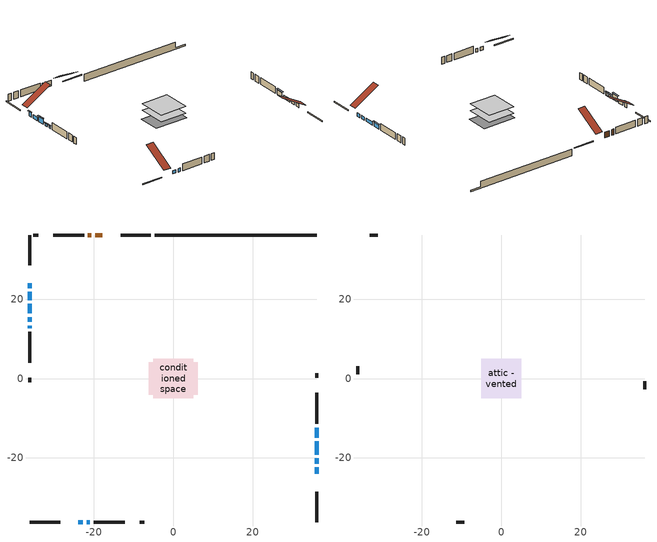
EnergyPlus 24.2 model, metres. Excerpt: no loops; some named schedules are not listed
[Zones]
conditioned space
 floor adiabatic (AdiabaticFloorConstruction): -4.99,-4.99 -4.99,4.99 4.99,4.99 4.99,-4.99 z0.99
 floor foundation (Slab1 construction): -6.17,-4.04 -6.17,4.04 6.17,4.04 6.17,-4.04 z-1.45
 wall outside (RimJoist1 construction): -5.62,36.15 -13.28,36.15 / -36.15,-36.15 -28.49,-36.15 / -36.15,36.15 -36.15,28.49 / 36.15,-36.15 36.15,-28.49 z0.99:1.29
 wall outside (AdiabaticWallConstruction 1): -17.82,36.15 -19.71,36.15 / -20.64,36.15 -21.5,36.15 z0.99:3.02
 wall outside (AdiabaticWallConstruction): -23.95,-36.15 -22.78,-36.15 / 36.15,-23.95 36.15,-22.39 / -36.15,21.85 -36.15,19.72 / 36.15,-21.47 36.15,-20.1 / 36.15,-19.18 36.15,-15.87 / -21.85,-36.15 -20.98,-36.15 z0.99:2.21; -36.15,23.95 -36.15,22.78 / 36.15,-14.94 36.15,-12.35 z0.99:2.72; -36.15,18.79 -36.15,16.4 z0.99:3.02; -36.15,15.48 -36.15,14.26 z0.99:1.96; -36.15,13.33 -36.15,12.72 z0.99:2.01
 wall outside (Wall1 construction): -22.43,36.15 -30.24,36.15 / -20.06,-36.15 -12.24,-36.15 / -36.15,11.79 -36.15,3.97 / 36.15,-11.42 36.15,-3.6 z0.99:3.43
 wall outside (Wall3 construction): -34.05,36.15 -35.22,36.15 / -8.43,-36.15 -7.26,-36.15 / -36.15,0.17 -36.15,-1.01 / 36.15,0.2 36.15,1.38 z0.99:3.43
 wall foundation (FoundationWall1 construction): -4.69,36.15,-1.45 -4.69,36.15,0.99 32.06,36.15,0.99 32.06,36.15,-0.94 36.15,36.15,-0.94 36.15,36.15,-1.45
 window (WindowConstruction 7): -23.95,-36.15 -22.78,-36.15 z0.99:2.21
 window (WindowConstruction 6): -36.15,23.95 -36.15,22.78 z0.99:2.72
 window (WindowConstruction 8): 36.15,-23.95 36.15,-22.39 z0.99:2.21
 window (WindowConstruction 9): -36.15,21.85 -36.15,19.72 z0.99:2.21
 window (WindowConstruction 10): 36.15,-21.47 36.15,-20.11 z0.99:2.21
 window (WindowConstruction): 36.15,-19.18 36.15,-15.87 z0.99:2.21
 window (WindowConstruction 1): 36.15,-14.94 36.15,-12.35 z0.99:2.72
 window (WindowConstruction 2): -36.15,18.79 -36.15,16.4 z0.99:3.02
 window (WindowConstruction 3): -36.15,15.48 -36.15,14.26 z0.99:1.96
 window (WindowConstruction 4): -36.15,13.33 -36.15,12.72 z0.99:2
 window (WindowConstruction 5): -21.85,-36.15 -20.98,-36.15 z0.99:2.21
 door (Door): -17.82,36.15 -19.71,36.15 z0.99:3.02
 door (Door 1): -20.64,36.15 -21.5,36.15 z0.99:3.02
 ceiling adiabatic (AdiabaticFloorConstruction): 4.99,-4.99 4.99,4.99 -4.99,4.99 -4.99,-4.99 z0.99
attic - vented
 floor to conditioned space (Floor1 construction Reversed): -4.99,-4.99 -4.99,4.99 4.99,4.99 4.99,-4.99 z3.43
 wall outside (Wall2 construction): -31.17,36.15 -33.12,36.15 / -11.31,-36.15 -9.36,-36.15 / -36.15,3.05 -36.15,1.1 / 36.15,-2.67 36.15,-0.72 z0.99:3.43
 roof outside (Roof1 construction): -16.9,36.15,3.43 -16.9,26.87,8.84 -14.21,26.87,8.84 -14.21,36.15,3.43; -24.88,-36.15,3.43 -24.88,-26.87,8.84 -27.56,-26.87,8.84 -27.56,-36.15,3.43; -36.15,24.88,3.43 -26.87,24.88,8.84 -26.87,27.56,8.84 -36.15,27.56,3.43; 36.15,-24.88,3.43 26.87,-24.88,8.84 26.87,-27.56,8.84 36.15,-27.56,3.43
shading: -36.15,22.58 -36.15,24.15 -36.56,24.15 -36.56,22.58 z2.92; 36.15,-12.15 36.15,-15.14 36.56,-15.14 36.56,-12.15 z2.92; -36.15,16.2 -36.15,18.99 -36.56,18.99 -36.56,16.2 z3.22; -36.15,14.06 -36.15,15.68 -36.56,15.68 -36.56,14.06 z2.16; -36.15,12.52 -36.15,13.53 -36.56,13.53 -36.56,12.52 z2.21
[Building]
Building 1: Terrain=Suburbs
[Site:Location]
Quebec Intl AP_QC: Latitude {deg}=46.8; Longitude {deg}=-71.38; Time Zone {hr}=-5; Elevation {m}=74; Keep Site Location Information=Yes
[Site:GroundTemperature:Shallow]
0.0108218, -2.24938, -2.43038, -1.3578, 2.94801, 7.23376, 10.9493, 13.303, 13.5029, 11.5886, 7.96783, 3.81355
[Site:WaterMainsTemperature]
Calculation Method=Schedule; Temperature Schedule=mains temperature schedule
[Material] Roughness=Rough; Thermal Absorptance=0.9
Name | Thickness {m} | Conductivity {W/m-K} | Density {kg/m3} | Specific Heat {J/kg-K} | Solar Absorptance | Visible Absorptance
asphalt or fiberglass shingles | 0.00635 | 0.162714 | 1121.4 | 1465.45 | 0.4 | 0.4
ceiling loosefill ins | 0.254 | 0.0480833 | 16.02 | 1046.75 | 0.7 | 0.7
ceiling stud and cavity | 0.1397 | 0.225388 | 65.682 | 1177.47 | 0.7 | 0.7
concrete 4.0 in. | 0.1016 | 1.803125 | 2242.8 | 837.4 | 0.7 | 0.7
concrete 8.0 in. | 0.2032 | 1.803125 | 2242.8 | 837.4 | 0.7 | 0.7
door material | 0.04445 | 0.327969 | 512.64 | 1214.23 | 0.7 | 0.7
door material 1 | 0.04445 | 0.188738 | 512.64 | 1214.23 | 0.7 | 0.7
exterior vertical ins | 0.0198382 | 0.029427 | 32.04 | 1214.23 | 0.7 | 0.7
floor covering | 0.0127 | 0.0433444 | 54.468 | 1339.84 | 0.6 | 0.6
floor rigid ins; wall rigid ins 1 | 0.512978 | 0.029427 | 32.04 | 1214.23 | 0.7 | 0.7
floor stud and cavity | 0.1397 | 1.75129 | 37.0049 | 1207.88 | 0.7 | 0.7
furniture material conditioned space 1 | 0.1524 | 0.115458 | 640.8 | 1214.23 | 0.6 | 0.6
gypsum board | 0.0127 | 0.160291 | 801 | 837.4 | 0.6 | 0.6
gypsum board 1 | 0.0127 | 0.160291 | 801 | 837.4 | 0.7 | 0.7
osb sheathing 0.5 in. | 0.0127 | 0.115458 | 512.64 | 1214.23 | 0.7 | 0.7
osb sheathing 0.75 in. | 0.01905 | 0.115458 | 512.64 | 1214.23 | 0.7 | 0.7
osb sheathing 2.0 in. | 0.0508 | 0.115458 | 512.64 | 1214.23 | 0.7 | 0.7
rim joist stud and cavity | 0.0508 | 0.353641 | 125.044 | 1163.47 | 0.6 | 0.6
wall rigid ins | 0.051816 | 0.029427 | 32.04 | 1214.23 | 0.7 | 0.7
wall stud and cavity | 0.1397 | 0.550994 | 139.0536 | 1170.24 | 0.7 | 0.7
wall stud and cavity 1 | 0.0889 | 6.1454 | 50.32683 | 1063.81 | 0.6 | 0.6
wall stud and cavity 2 | 0.1397 | 0.104413 | 139.0536 | 1170.24 | 0.7 | 0.7
wall stud and cavity 3 | 0.0889 | 0.380278 | 52.3479 | 1209.89 | 0.7 | 0.7
wall stud and cavity 4 | 0.0889 | 0.391764 | 83.0341 | 1211.67 | 0.7 | 0.7
wood siding | 0.0254 | 0.102417 | 544.68 | 1172.36 | 0.4 | 0.4
wood siding 1 | 0.00254 | 0.102417 | 544.68 | 1172.36 | 0.4 | 0.4
wood siding 2; wood siding 3; wood siding 4 | 0.0254 | 0.102417 | 544.68 | 1172.36 | 0.7 | 0.7
[WindowMaterial:SimpleGlazingSystem]
Name | U-Factor {W/m2-K} | Solar Heat Gain Coefficient
WindowMaterial | 2.9219 | 0.62
WindowMaterial 1 | 2.88953 | 0.66
WindowMaterial 2 | 4.0433 | 0.69
WindowMaterial 3 | 2.94859 | 0.58
WindowMaterial 4 | 2.992306 | 0.51
WindowMaterial 5 | 2.97754 | 0.55
WindowMaterial 6 | 4.17333 | 0.66
WindowMaterial 7 | 2.95256 | 0.59
WindowMaterial 8 | 2.97187 | 0.55
WindowMaterial 9 | 2.97357 | 0.55
[Construction]
AdiabaticFloorConstruction: floor stud and cavity, floor rigid ins, osb sheathing 0.75 in., floor covering
AdiabaticWallConstruction: wood siding 3, wall rigid ins 1, wall stud and cavity 3, gypsum board
AdiabaticWallConstruction 1: wood siding 4, wall rigid ins 1, wall stud and cavity 3, gypsum board
Door: door material
Door 1: door material 1
Floor1 construction Reversed: gypsum board, ceiling stud and cavity, ceiling loosefill ins
FoundationWall1 construction: concrete 8.0 in., gypsum board 1
furniture construction conditioned space 1: furniture material conditioned space 1
PartitionWallConstruction: gypsum board, wall stud and cavity 4, gypsum board
RimJoist1 construction: wood siding 2, osb sheathing 2.0 in., rim joist stud and cavity
Roof1 construction: asphalt or fiberglass shingles
Slab1 construction: concrete 4.0 in.
Wall1 construction: wood siding, wall rigid ins, osb sheathing 0.5 in., wall stud and cavity, gypsum board
Wall2 construction: wood siding 1, wall stud and cavity 1
Wall3 construction: wood siding, osb sheathing 0.5 in., wall stud and cavity 2, gypsum board
WindowConstruction; WindowConstruction 6: WindowMaterial
WindowConstruction 1: WindowMaterial 1
WindowConstruction 10: WindowMaterial 9
WindowConstruction 2: WindowMaterial 2
WindowConstruction 3: WindowMaterial 3
WindowConstruction 4: WindowMaterial 4
WindowConstruction 5: WindowMaterial 5
WindowConstruction 7: WindowMaterial 6
WindowConstruction 8: WindowMaterial 7
WindowConstruction 9: WindowMaterial 8
[Zone] Multiplier=1; Part of Total Floor Area=Yes
Name | Volume {m3}
attic - vented | 83.5883
conditioned space | 508.9
[Space]
Name | Zone | Volume {m3}
attic - vented 1 | attic - vented | 83.5883
conditioned space 1 | conditioned space | 508.9
[ZoneInfiltration:EffectiveLeakageArea]
infil attic - vented 1: Zone or Space=attic - vented 1; Schedule=Always On Discrete; Effective Air Leakage Area {cm2}=3680.86; Stack Coefficient=0.000545978; Wind Coefficient=1.57873e-05
[ZoneMixing]
whole house fan mix: Zone or Space=attic - vented; Schedule=Always On Continuous; Design Flow Rate Calculation Method=Flow/Zone; Design Flow Rate {m3/s}=0; Source Zone or Space=conditioned space
[SurfaceProperty:ExposedFoundationPerimeter]
Slab1: Exposed Perimeter Calculation Method=TotalExposedPerimeter; Total Exposed Perimeter {m}=40.843
[InternalMass] Zone or ZoneList=conditioned space; Space or SpaceList=conditioned space 1
Name | Construction | Surface Area {m2}
furniture mass conditioned space 1 | furniture construction conditioned space 1 | 79.7599
partition wall mass | PartitionWallConstruction | 199.4
[Lights]
interior lighting: Zone or ZoneList or Space or SpaceList=conditioned space 1; Schedule=interior lighting schedule; Design Level Calculation Method=LightingLevel; Lighting Level {W}=343.2; Return Air Fraction=0; Fraction Radiant=0.6; Fraction Visible=0.2; Fraction Replaceable=1
[People]
occupants: Zone or ZoneList or Space or SpaceList=conditioned space 1; Number of People Schedule=occupants schedule; Number of People Calculation Method=People; Number of People=3; Fraction Radiant=0.314171; Sensible Heat Fraction=0.56303; Activity Level Schedule=occupants activity schedule; Carbon Dioxide Generation Rate {m3/s-W}=0; Enable ASHRAE 55 Comfort Warnings=No; Mean Radiant Temperature Calculation Type=EnclosureAveraged
[ElectricEquipment] Zone or ZoneList or Space or SpaceList=conditioned space 1; Design Level Calculation Method=EquipmentLevel
Name | Schedule | Design Level {W} | Fraction Latent | Fraction Radiant | Fraction Lost
clothes dryer | clothes dryer schedule | 140.772 | 0.015 | 0.081 | 0.85
clothes washer | clothes washer schedule | 32.1985 | 0.03 | 0.162 | 0.7
cooking range | cooking range schedule | 215.147 | 0.08 | 0.432 | 0.2
dishwasher | dishwasher schedule | 66.8632 | 0.3 | 0.18 | 0.4
fridge | fridge schedule | 72.9452 | 0 | 0.6 | 0
mech vent house fan | mech vent house fan schedule | 0 | 0 | 0 | 1
mech vent house fan cfis | mech vent house fan cfis schedule | 0 | 0 | 0 | 0
misc plug loads | misc plug loads schedule | 494.7 | 0.045 | 0.513 | 0.1
whole house fan | Always On Discrete | 0 | 0 | 0 | 1
[OtherEquipment] Zone or ZoneList or Space or SpaceList=conditioned space 1; Design Level Calculation Method=EquipmentLevel
Name | Fuel Type | Schedule | Design Level {W} | Fraction Latent | Fraction Radiant | Fraction Lost
clothes dryer 1 | Electricity | clothes dryer schedule | 0 | 0.015 | 0.081 | 0.85
cooking range 1 | Electricity | cooking range schedule | 0 | 0.08 | 0.432 | 0.2
general water use latent | None | general water use schedule | 62.594 | 1 | 0 | 0
general water use sensible | None | general water use schedule | -61.6891 | 0 | 0.6 | 0
mech vent house fan latent load | None | Always On Discrete | 0 | 1 | 0 | 0
mech vent house fan sensible load | None | Always On Discrete | 0 | 0 | 0 | 0
water heater energy adjustment1 | Electricity | Always On Discrete | 0.01 | 0 | 0 | 1
[ZoneInfiltration:DesignFlowRate] Zone or ZoneList or Space or SpaceList=conditioned space 1; Schedule=Always On Discrete; Design Flow Rate Calculation Method=Flow/Zone; Design Flow Rate {m3/s}=0
infil flow; natural vent flow; whole house fan flow
[AvailabilityManager:Scheduled]
furnace airloop Availability Manager: Schedule=Always On Discrete
[Foundation:Kiva]
Foundation Kiva 1: Initial Indoor Air Temperature {C}=18; Wall Height Above Grade {m}=0.98999; Wall Depth Below Slab {m}=0.2032; Custom Block Material Name 1=exterior vertical ins; Custom Block Depth 1 {m}=2.43998; Custom Block X Position 1 {m}=0.2159; Custom Block Z Position 1 {m}=0
[Foundation:Kiva:Settings]
Soil Conductivity {W/m-K}=0.849921; Soil Density {kg/m3}=1842.3; Soil Specific Heat {J/kg-K}=418.7; Ground Solar Absorptivity=0.9; Ground Thermal Absorptivity=0.9; Ground Surface Roughness {m}=0.03; Far-Field Width {m}=40; Deep-Ground Boundary Condition=ZeroFlux; Deep-Ground Depth {m}=40; Minimum Cell Dimension {m}=0.2; Maximum Cell Growth Coefficient=3; Simulation Timestep=Timestep
[Exterior:Lights]
exterior lighting: Schedule=exterior lighting schedule; Design Level {W}=75.6
[EnergyManagementSystem:GlobalVariable]
furnace_airloop_Fan_RTF
infil_program_Qfan
infil_program_Qinf
natural_vent_program_Qnv
natural_vent_program_Qwhf
[EnergyManagementSystem:Sensor]
Name | Output:Variable or Output:Meter Index Key | Output:Variable or Output:Meter
airflow_gain | infil flow | Infiltration Sensible Heat Gain Energy
airflow_gain_1 | natural vent flow | Infiltration Sensible Heat Gain Energy
airflow_gain_2 | whole house fan flow | Infiltration Sensible Heat Gain Energy
airflow_loss | infil flow | Infiltration Sensible Heat Loss Energy
airflow_loss_1 | natural vent flow | Infiltration Sensible Heat Loss Energy
airflow_loss_2 | whole house fan flow | Infiltration Sensible Heat Loss Energy
clg_load_cond |  | Cooling:EnergyTransfer:Zone:CONDITIONED SPACE
clg_sp_s; clg_sp_s_1 | cooling setpoint | Schedule Value
clothes_dryer_exhaust_0_sch_s | clothes dryer exhaust 0 schedule | Schedule Value
cool_season | cooling season schedule | Schedule Value
htg_load_cond |  | Heating:EnergyTransfer:Zone:CONDITIONED SPACE
htg_sp_s; htg_sp_s_1 | heating setpoint | Schedule Value
ig_ee_conv | clothes dryer | Electric Equipment Convective Heating Energy
ig_ee_conv_2 | cooking range | Electric Equipment Convective Heating Energy
ig_ee_conv_4 | fridge | Electric Equipment Convective Heating Energy
ig_ee_conv_5 | misc plug loads | Electric Equipment Convective Heating Energy
ig_ee_conv_6 | whole house fan | Electric Equipment Convective Heating Energy
ig_ee_rad | clothes dryer | Electric Equipment Radiant Heating Energy
ig_ee_rad_2 | cooking range | Electric Equipment Radiant Heating Energy
ig_ee_rad_4 | fridge | Electric Equipment Radiant Heating Energy
ig_ee_rad_5 | misc plug loads | Electric Equipment Radiant Heating Energy
ig_ee_rad_6 | whole house fan | Electric Equipment Radiant Heating Energy
ig_lgt_conv | interior lighting | Lights Convective Heating Energy
ig_lgt_rad | interior lighting | Lights Radiant Heating Energy
ig_lgt_vis | interior lighting | Lights Visible Radiation Heating Energy
ig_oe_conv | clothes dryer 1 | Other Equipment Convective Heating Energy
ig_oe_conv_1 | cooking range 1 | Other Equipment Convective Heating Energy
ig_oe_conv_2 | general water use latent | Other Equipment Convective Heating Energy
ig_oe_conv_3 | general water use sensible | Other Equipment Convective Heating Energy
ig_oe_conv_4 | water heater energy adjustment1 | Other Equipment Convective Heating Energy
ig_oe_rad | clothes dryer 1 | Other Equipment Radiant Heating Energy
ig_oe_rad_1 | cooking range 1 | Other Equipment Radiant Heating Energy
ig_oe_rad_2 | general water use latent | Other Equipment Radiant Heating Energy
ig_oe_rad_3 | general water use sensible | Other Equipment Radiant Heating Energy
ig_oe_rad_4 | water heater energy adjustment1 | Other Equipment Radiant Heating Energy
ig_ppl_conv | occupants | People Convective Heating Energy
ig_ppl_rad | occupants | People Radiant Heating Energy
im_conv | furniture mass conditioned space 1 | Surface Inside Face Convection Heat Gain Energy
im_conv_1 | partition wall mass | Surface Inside Face Convection Heat Gain Energy
im_ig | furniture mass conditioned space 1 | Surface Inside Face Internal Gains Radiation Heat Gain Energy
im_ig_1 | partition wall mass | Surface Inside Face Internal Gains Radiation Heat Gain Energy
im_lgt | furniture mass conditioned space 1 | Surface Inside Face Lights Radiation Heat Gain Energy
im_lgt_1 | partition wall mass | Surface Inside Face Lights Radiation Heat Gain Energy
im_sol | furniture mass conditioned space 1 | Surface Inside Face Solar Radiation Heat Gain Energy
im_sol_1 | partition wall mass | Surface Inside Face Solar Radiation Heat Gain Energy
im_surf | furniture mass conditioned space 1 | Surface Inside Face Net Surface Thermal Radiation Heat Gain Energy
im_surf_1 | partition wall mass | Surface Inside Face Net Surface Thermal Radiation Heat Gain Energy
mv_conv | mech vent house fan | Electric Equipment Convective Heating Energy
mv_conv_1 | mech vent house fan cfis | Electric Equipment Convective Heating Energy
mv_conv_2 | mech vent house fan latent load | Other Equipment Convective Heating Energy
mv_conv_3 | mech vent house fan sensible load | Other Equipment Convective Heating Energy
mv_rad | mech vent house fan | Electric Equipment Radiant Heating Energy
mv_rad_1 | mech vent house fan cfis | Electric Equipment Radiant Heating Energy
mv_rad_2 | mech vent house fan latent load | Other Equipment Radiant Heating Energy
mv_rad_3 | mech vent house fan sensible load | Other Equipment Radiant Heating Energy
natural_vent_s | natural vent schedule | Schedule Value
out_pb_s |  | Site Outdoor Air Barometric Pressure
out_wt_s |  | Site Outdoor Air Humidity Ratio
site_vw_s |  | Site Wind Speed
ss_back_out | Window1 | Surface Window Shortwave from Zone Back Out Window Heat Transfer Rate
ss_back_out_1 | Window10 | Surface Window Shortwave from Zone Back Out Window Heat Transfer Rate
ss_back_out_10 | Window9 | Surface Window Shortwave from Zone Back Out Window Heat Transfer Rate
ss_back_out_2 | Window11 | Surface Window Shortwave from Zone Back Out Window Heat Transfer Rate
ss_back_out_3 | Window12 | Surface Window Shortwave from Zone Back Out Window Heat Transfer Rate
ss_back_out_4 | Window15 | Surface Window Shortwave from Zone Back Out Window Heat Transfer Rate
ss_back_out_5 | Window3 | Surface Window Shortwave from Zone Back Out Window Heat Transfer Rate
ss_back_out_6 | Window5 | Surface Window Shortwave from Zone Back Out Window Heat Transfer Rate
ss_back_out_7 | Window6 | Surface Window Shortwave from Zone Back Out Window Heat Transfer Rate
ss_back_out_8 | Window7 | Surface Window Shortwave from Zone Back Out Window Heat Transfer Rate
ss_back_out_9 | Window8 | Surface Window Shortwave from Zone Back Out Window Heat Transfer Rate
ss_conv | Door1 | Surface Inside Face Convection Heat Gain Energy
ss_conv_1 | Door3 | Surface Inside Face Convection Heat Gain Energy
ss_conv_10 | Window7 | Surface Inside Face Convection Heat Gain Energy
ss_conv_11 | Window8 | Surface Inside Face Convection Heat Gain Energy
ss_conv_12 | Window9 | Surface Inside Face Convection Heat Gain Energy
ss_conv_2 | Window1 | Surface Inside Face Convection Heat Gain Energy
ss_conv_3 | Window10 | Surface Inside Face Convection Heat Gain Energy
ss_conv_4 | Window11 | Surface Inside Face Convection Heat Gain Energy
ss_conv_5 | Window12 | Surface Inside Face Convection Heat Gain Energy
ss_conv_6 | Window15 | Surface Inside Face Convection Heat Gain Energy
ss_conv_7 | Window3 | Surface Inside Face Convection Heat Gain Energy
ss_conv_8 | Window5 | Surface Inside Face Convection Heat Gain Energy
ss_conv_9 | Window6 | Surface Inside Face Convection Heat Gain Energy
ss_ig | Door1 | Surface Inside Face Internal Gains Radiation Heat Gain Energy
ss_ig_1 | Door3 | Surface Inside Face Internal Gains Radiation Heat Gain Energy
ss_ig_10 | Window7 | Surface Inside Face Internal Gains Radiation Heat Gain Energy
ss_ig_11 | Window8 | Surface Inside Face Internal Gains Radiation Heat Gain Energy
ss_ig_12 | Window9 | Surface Inside Face Internal Gains Radiation Heat Gain Energy
ss_ig_2 | Window1 | Surface Inside Face Internal Gains Radiation Heat Gain Energy
ss_ig_3 | Window10 | Surface Inside Face Internal Gains Radiation Heat Gain Energy
ss_ig_4 | Window11 | Surface Inside Face Internal Gains Radiation Heat Gain Energy
ss_ig_5 | Window12 | Surface Inside Face Internal Gains Radiation Heat Gain Energy
ss_ig_6 | Window15 | Surface Inside Face Internal Gains Radiation Heat Gain Energy
ss_ig_7 | Window3 | Surface Inside Face Internal Gains Radiation Heat Gain Energy
ss_ig_8 | Window5 | Surface Inside Face Internal Gains Radiation Heat Gain Energy
ss_ig_9 | Window6 | Surface Inside Face Internal Gains Radiation Heat Gain Energy
ss_lgt | Door1 | Surface Inside Face Lights Radiation Heat Gain Energy
ss_lgt_1 | Door3 | Surface Inside Face Lights Radiation Heat Gain Energy
ss_sol | Door1 | Surface Inside Face Solar Radiation Heat Gain Energy
ss_sol_1 | Door3 | Surface Inside Face Solar Radiation Heat Gain Energy
ss_surf | Door1 | Surface Inside Face Net Surface Thermal Radiation Heat Gain Energy
ss_surf_1 | Door3 | Surface Inside Face Net Surface Thermal Radiation Heat Gain Energy
ss_surf_10 | Window7 | Surface Inside Face Net Surface Thermal Radiation Heat Gain Energy
ss_surf_11 | Window8 | Surface Inside Face Net Surface Thermal Radiation Heat Gain Energy
ss_surf_12 | Window9 | Surface Inside Face Net Surface Thermal Radiation Heat Gain Energy
ss_surf_2 | Window1 | Surface Inside Face Net Surface Thermal Radiation Heat Gain Energy
ss_surf_3 | Window10 | Surface Inside Face Net Surface Thermal Radiation Heat Gain Energy
ss_surf_4 | Window11 | Surface Inside Face Net Surface Thermal Radiation Heat Gain Energy
ss_surf_5 | Window12 | Surface Inside Face Net Surface Thermal Radiation Heat Gain Energy
ss_surf_6 | Window15 | Surface Inside Face Net Surface Thermal Radiation Heat Gain Energy
ss_surf_7 | Window3 | Surface Inside Face Net Surface Thermal Radiation Heat Gain Energy
ss_surf_8 | Window5 | Surface Inside Face Net Surface Thermal Radiation Heat Gain Energy
ss_surf_9 | Window6 | Surface Inside Face Net Surface Thermal Radiation Heat Gain Energy
ss_trans_in | Window1 | Surface Window Transmitted Solar Radiation Rate
ss_trans_in_1 | Window10 | Surface Window Transmitted Solar Radiation Rate
ss_trans_in_10 | Window9 | Surface Window Transmitted Solar Radiation Rate
ss_trans_in_2 | Window11 | Surface Window Transmitted Solar Radiation Rate
ss_trans_in_3 | Window12 | Surface Window Transmitted Solar Radiation Rate
ss_trans_in_4 | Window15 | Surface Window Transmitted Solar Radiation Rate
ss_trans_in_5 | Window3 | Surface Window Transmitted Solar Radiation Rate
ss_trans_in_6 | Window5 | Surface Window Transmitted Solar Radiation Rate
ss_trans_in_7 | Window6 | Surface Window Transmitted Solar Radiation Rate
ss_trans_in_8 | Window7 | Surface Window Transmitted Solar Radiation Rate
ss_trans_in_9 | Window8 | Surface Window Transmitted Solar Radiation Rate
ss_trans_out | Window1 | Surface Inside Face Initial Transmitted Diffuse Transmitted Out Window Solar Radiation Rate
ss_trans_out_1 | Window10 | Surface Inside Face Initial Transmitted Diffuse Transmitted Out Window Solar Radiation Rate
ss_trans_out_10 | Window9 | Surface Inside Face Initial Transmitted Diffuse Transmitted Out Window Solar Radiation Rate
ss_trans_out_2 | Window11 | Surface Inside Face Initial Transmitted Diffuse Transmitted Out Window Solar Radiation Rate
ss_trans_out_3 | Window12 | Surface Inside Face Initial Transmitted Diffuse Transmitted Out Window Solar Radiation Rate
ss_trans_out_4 | Window15 | Surface Inside Face Initial Transmitted Diffuse Transmitted Out Window Solar Radiation Rate
ss_trans_out_5 | Window3 | Surface Inside Face Initial Transmitted Diffuse Transmitted Out Window Solar Radiation Rate
ss_trans_out_6 | Window5 | Surface Inside Face Initial Transmitted Diffuse Transmitted Out Window Solar Radiation Rate
ss_trans_out_7 | Window6 | Surface Inside Face Initial Transmitted Diffuse Transmitted Out Window Solar Radiation Rate
ss_trans_out_8 | Window7 | Surface Inside Face Initial Transmitted Diffuse Transmitted Out Window Solar Radiation Rate
ss_trans_out_9 | Window8 | Surface Inside Face Initial Transmitted Diffuse Transmitted Out Window Solar Radiation Rate
s_conv | Floor1 | Surface Inside Face Convection Heat Gain Energy
s_conv_1 | FoundationWall1 | Surface Inside Face Convection Heat Gain Energy
s_conv_10 | Wall1:180 | Surface Inside Face Convection Heat Gain Energy
s_conv_11 | Wall1:270 | Surface Inside Face Convection Heat Gain Energy
s_conv_12 | Wall1:90 | Surface Inside Face Convection Heat Gain Energy
s_conv_13 | Wall3:0 | Surface Inside Face Convection Heat Gain Energy
s_conv_14 | Wall3:180 | Surface Inside Face Convection Heat Gain Energy
s_conv_15 | Wall3:270 | Surface Inside Face Convection Heat Gain Energy
s_conv_16 | Wall3:90 | Surface Inside Face Convection Heat Gain Energy
s_conv_2 | inferred conditioned ceiling | Surface Inside Face Convection Heat Gain Energy
s_conv_3 | inferred conditioned floor | Surface Inside Face Convection Heat Gain Energy
s_conv_4 | RimJoist1:0 | Surface Inside Face Convection Heat Gain Energy
s_conv_5 | RimJoist1:180 | Surface Inside Face Convection Heat Gain Energy
s_conv_6 | RimJoist1:270 | Surface Inside Face Convection Heat Gain Energy
s_conv_7 | RimJoist1:90 | Surface Inside Face Convection Heat Gain Energy
s_conv_8 | Slab1 | Surface Inside Face Convection Heat Gain Energy
s_conv_9 | Wall1:0 | Surface Inside Face Convection Heat Gain Energy
s_ig | Floor1 | Surface Inside Face Internal Gains Radiation Heat Gain Energy
s_ig_1 | FoundationWall1 | Surface Inside Face Internal Gains Radiation Heat Gain Energy
s_ig_10 | Wall1:180 | Surface Inside Face Internal Gains Radiation Heat Gain Energy
s_ig_11 | Wall1:270 | Surface Inside Face Internal Gains Radiation Heat Gain Energy
s_ig_12 | Wall1:90 | Surface Inside Face Internal Gains Radiation Heat Gain Energy
s_ig_13 | Wall3:0 | Surface Inside Face Internal Gains Radiation Heat Gain Energy
s_ig_14 | Wall3:180 | Surface Inside Face Internal Gains Radiation Heat Gain Energy
s_ig_15 | Wall3:270 | Surface Inside Face Internal Gains Radiation Heat Gain Energy
s_ig_16 | Wall3:90 | Surface Inside Face Internal Gains Radiation Heat Gain Energy
s_ig_2 | inferred conditioned ceiling | Surface Inside Face Internal Gains Radiation Heat Gain Energy
